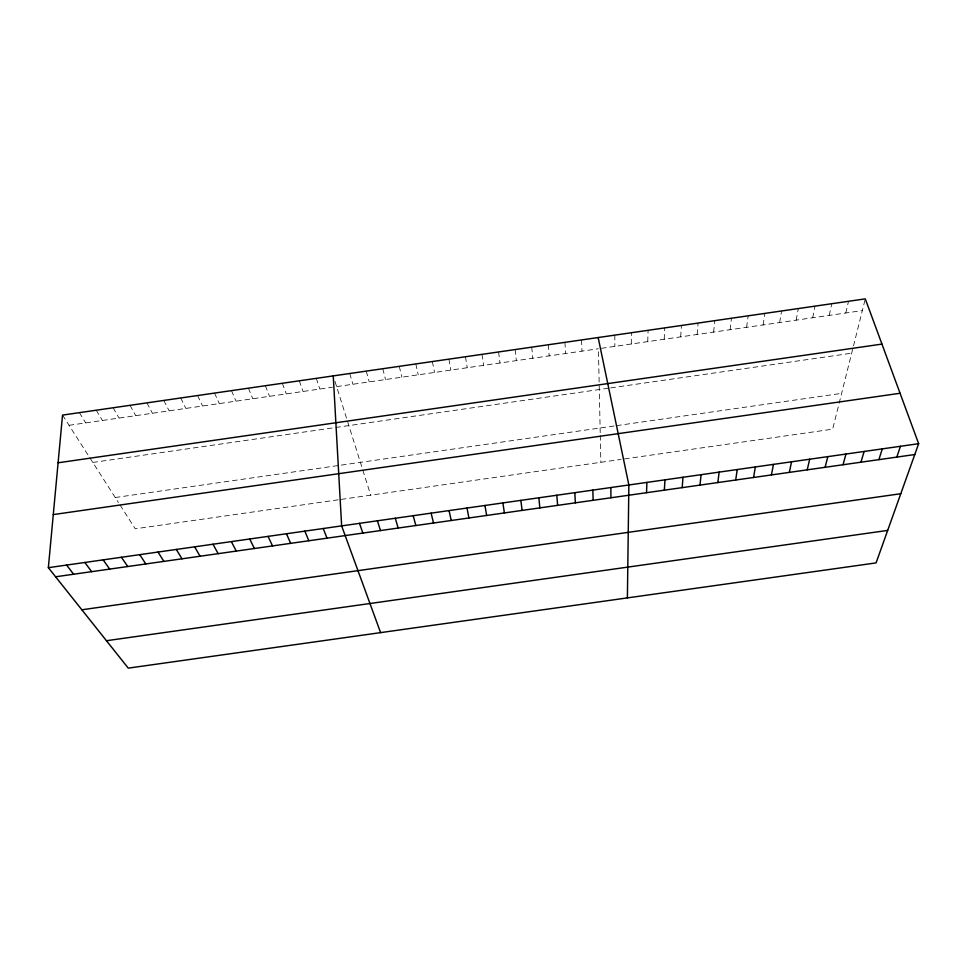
<?xml version="1.0" encoding="UTF-8"?>
<svg xmlns="http://www.w3.org/2000/svg" width="967" height="967" viewBox="0 0 967 967"><rect width="100%" height="100%" fill="white"/><g stroke="black" fill="none" stroke-linecap="round" stroke-linejoin="round"><path stroke-width="0.73" stroke-dasharray="4.83 3.63" d="M631.294 343.998L631.451 332.721M647.745 341.629L648.095 330.303M664.196 339.248L664.752 327.898M680.671 336.867L681.421 325.48M697.147 334.473L698.089 323.075M713.622 332.092L714.77 320.657M730.121 329.711L731.463 318.24M746.621 327.329L748.156 315.822M763.12 324.936L764.861 313.405M779.644 322.543L781.578 310.975M796.167 320.162L798.307 308.558M812.703 317.768L815.036 306.14M829.239 315.375L831.777 303.711M845.787 312.982L848.53 301.293M864.957 300.169L832.647 429.167L622.506 459.192M69.068 425.311L332.418 387.223M336.613 386.619L598.416 348.761M601.401 348.325L862.346 310.588M92.82 462.456L332.793 427.91M335.706 427.487L609.295 388.093M610.721 387.888L851.673 353.197M115.242 497.522L615.157 425.831M616.523 425.637L841.616 393.364M338.208 499.806L135.247 528.804L119.243 503.771M341.158 499.383L621.068 459.398M62.529 415.097L118.445 502.526M79.391 412.655L85.725 422.905M96.253 410.213L102.393 420.488M113.115 407.772L119.062 418.082M130.001 405.33L135.743 415.665M146.887 402.876L152.435 413.26M163.786 400.435L169.14 410.842M180.696 397.981L185.845 408.425M197.606 395.539L202.562 406.007M214.529 393.085L219.291 403.59M231.464 390.632L236.021 401.16M248.41 388.178L252.762 398.742M265.357 385.724L269.515 396.325M282.316 383.27L286.28 393.895M299.286 380.817L303.046 391.478M316.257 378.351L319.823 389.048M334.933 381.252L370.687 495.164M349.74 373.504L352.919 384.262M366.251 371.123L369.225 381.905M382.763 368.729L385.543 379.548M399.274 366.336L401.861 377.178M415.81 363.943L418.203 374.821M432.346 361.549L434.546 372.452M448.893 359.156L450.888 370.095M465.441 356.75L467.254 367.726M482.001 354.357L483.621 365.357M498.573 351.964L499.999 362.988M515.157 349.558L516.378 360.618M531.741 347.153L532.769 358.249M548.337 344.748L549.171 355.88M564.946 342.354L565.574 353.511M581.554 339.937L581.989 351.13M598.488 351.783L600.241 433.953M600.277 435.44L600.845 462.286M614.807 335.126L614.855 346.379"/><path stroke-width="1.45" d="M627.39 597.896L628.864 484.975L598.174 337.531M646.536 492.711L646.899 482.412M664.353 490.172L664.945 479.837M682.17 487.634L683.004 477.263M48.35 567.677L62.529 415.097L865.284 298.863L918.65 443.696L876.078 562.903L128.26 668.137L48.35 567.677L918.65 443.696M700.011 485.096L701.075 474.688M717.852 482.557L719.146 472.114M735.706 480.019L737.229 469.539M753.571 477.468L755.336 466.964M771.448 474.93L773.443 464.39M789.326 472.392L791.55 461.803M807.215 469.841L809.681 459.216M825.117 467.291L827.812 456.642M843.031 464.74L845.968 454.055M860.956 462.19L864.123 451.468M878.882 459.639L882.291 448.881M896.832 457.089L900.458 446.283M58.105 462.782L881.952 344.095M53.282 514.589L900.072 393.267M55.602 576.791L914.782 454.538M81.844 609.79L900.785 493.726M106.455 640.722L887.682 530.412M66.602 565.079L73.625 574.229M84.866 562.48L91.66 571.666M103.143 559.869L109.694 569.104M121.419 557.27L127.753 566.529M139.719 554.659L145.812 563.954M158.02 552.06L163.894 561.392M176.332 549.449L181.977 558.817M194.669 546.838L200.06 556.243M212.994 544.228L218.167 553.668M231.343 541.605L236.286 551.081M249.704 538.994L254.406 548.507M268.064 536.383L272.537 545.92M286.45 533.76L290.68 543.345M304.835 531.137L308.836 540.758M323.232 528.526L327.003 538.172M380.587 632.623L341.641 525.903L333.252 375.897M359.519 523.352L362.83 533.083M377.408 520.802L380.49 530.569M395.298 518.252L398.15 528.055M413.211 515.701L415.834 525.528M431.125 513.151L433.518 523.014M449.051 510.6L451.226 520.5M466.988 508.038L468.935 517.974M484.938 505.487L486.643 515.459M502.888 502.925L504.375 512.933M520.862 500.362L522.107 510.407M538.837 497.8L539.852 507.88M556.823 495.249L557.608 505.354M574.821 492.674L575.377 502.828M592.819 490.112L593.158 500.302M610.842 487.549L610.939 497.775"/></g></svg>
